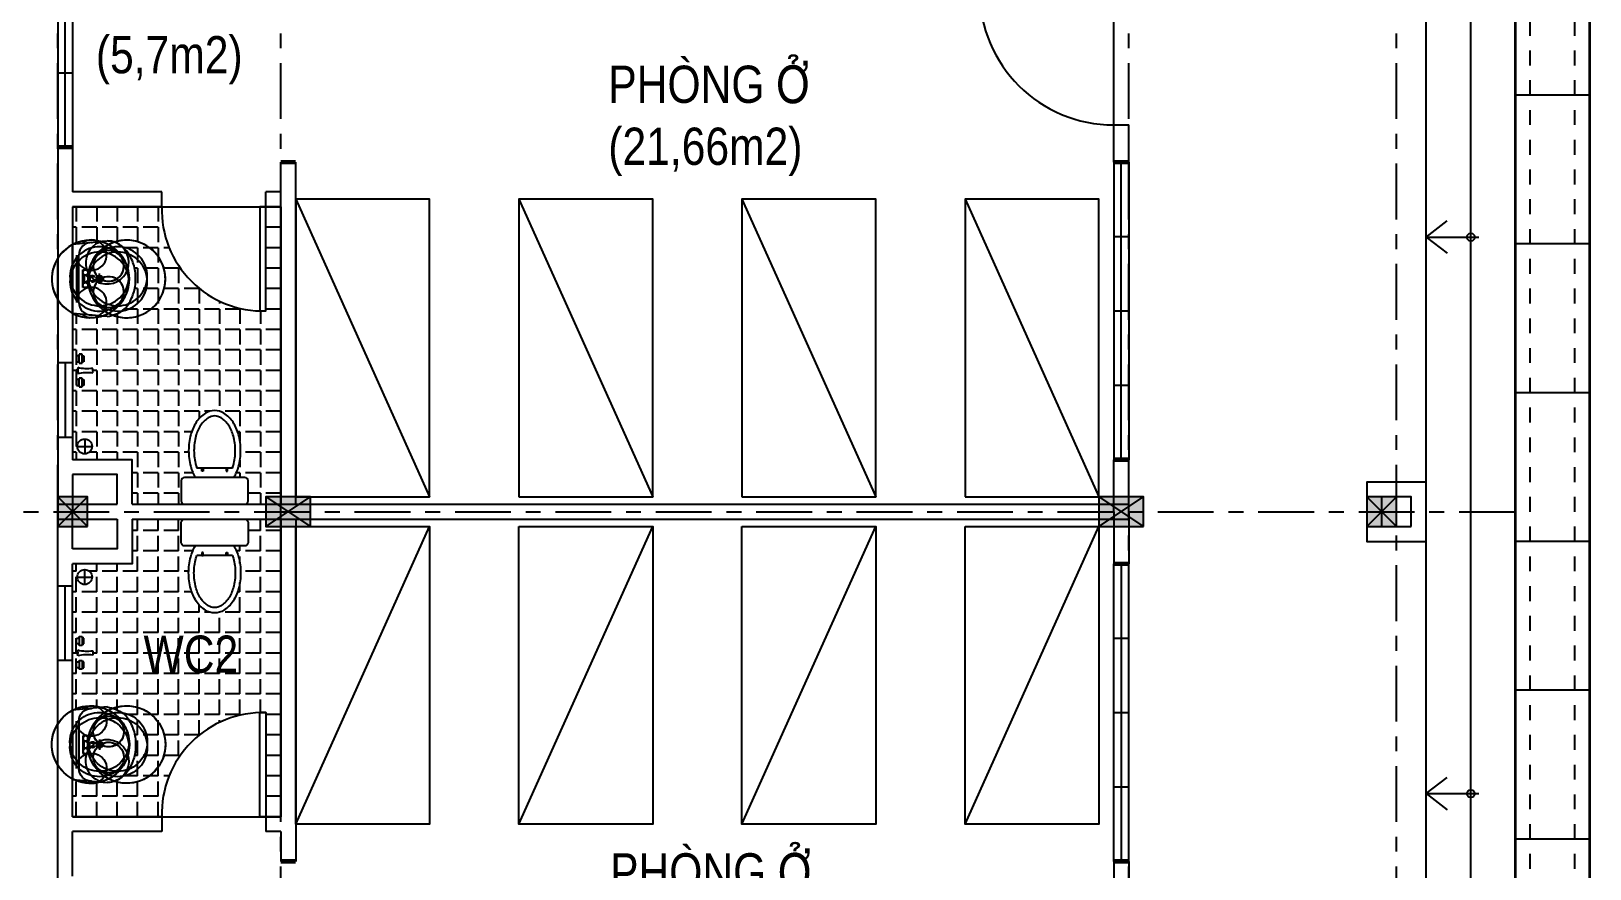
# Model space of a CAD drawing. Header units: millimetres. Extents: x -341 to 79, y 65 to 137.
# Drawn here: x -250.73 to -240.25, y 78.2 to 83.83 of the extents above; entities that cross this region are included whole.
import ezdxf

# ---------------------------------------------------------------- set-up
doc = ezdxf.new("R2010")
doc.units = ezdxf.units.MM
doc.header["$LTSCALE"] = 0.3
doc.header["$MEASUREMENT"] = 0
doc.linetypes.add('CENTER', pattern=[2, 1.25, -0.25, 0.25, -0.25])
doc.linetypes.add('DASHED2', pattern=[0.375, 0.25, -0.125])
doc.layers.get('0').update_dxf_attribs({"linetype": 'CONTINUOUS', "lineweight": 13})
for name, color, linetype in [('CHUSO', 141, 'CONTINUOUS'), ('HACTH', 8, 'CONTINUOUS'), ('HATCH', 8, 'CONTINUOUS'), ('KT', 8, 'CONTINUOUS'), ('LAYER 1', 1, 'CONTINUOUS'), ('LAYER1', 1, 'CONTINUOUS'), ('LAYER3', 34, 'CONTINUOUS'), ('LAYER5', 5, 'CONTINUOUS'), ('LAYER8', 8, 'CONTINUOUS'), ('THIETBI', 25, 'CONTINUOUS'), ('TUONG', 7, 'CONTINUOUS')]:
    doc.layers.add(name, color=color, linetype=linetype)
doc.layers.add('THOATNUOC', color=4, linetype='CONTINUOUS', lineweight=35)
doc.styles.add('ATTR', font='romans.shx', dxfattribs={"width": 0.8, "height": 0.7})
doc.styles.add('HELVE-KT', font='VHELVCN.TTF')

# ---------------------------------------------------------------- blocks, each defined once
blk = doc.blocks.new('TOILET')
at = {"layer": 'THIETBI', "linetype": 'Continuous'}
for p, q in [((2.25, 0), (-2.25, 0)), ((-2.5, -0.25), (-2.5, -1.75)), ((2.5, -1.75), (2.5, -0.25)), ((-2.25, -2), (2.25, -2)), ((-1.328885587445484, -2.699999999999932), (1.328885587445484, -2.699999999999989)), ((-0.9619002962733703, -2.476023252835319), (-0.9619002962733703, -2.701023903222449)), ((-0.8643275165757132, -2.476023252835319), (-0.9619002962733703, -2.476023252835319)), ((-0.9619002962733703, -2.701023903222449), (-0.8643275165757132, -2.701023903222449)), ((-0.8643275165757132, -2.701023903222449), (-0.8643275165757132, -2.476023252835319)), ((0.8619205168486133, -2.701023903222449), (0.8619205168486133, -2.476023252835319)), ((0.8619205168486133, -2.476023252835319), (0.959493296546043, -2.476023252835319)), ((0.959493296546043, -2.701023903222449), (0.8619205168486133, -2.701023903222449)), ((0.959493296546043, -2.476023252835319), (0.959493296546043, -2.701023903222449))]:
    blk.add_line(p, q, dxfattribs=at)
for centre, radius, start, end in [((-2.25, -0.25), 0.25, 90, 180), ((2.25, -0.25), 0.25, 0, 90), ((-2.25, -1.75), 0.25, 180, 270), ((1.337938406279363, -3.661379033137678), 3.234819193328465, 149.0965747149677, 164.9268623414033), ((-1.337938406280728, -3.661379033138246), 3.234819193329836, 15.07313765860166, 30.90342528502951), ((2.25, -1.75), 0.25, 270, 0), ((2.637457049974273, -4.011362538314529), 4.580641306093185, 164.9268623414104, 180.0000000000054), ((2.637457049974046, -4.011362538315211), 4.180641306093212, 164.9268623413889, 179.9999999999965), ((1.337938406279363, -3.661379033137166), 2.834819193328285, 160.1759760614096, 164.9268623413951), ((-1.337938406280728, -3.661379033138019), 2.834819193329868, 15.07313765856473, 19.82402393859776), ((-2.637457049976319, -4.011362538315325), 4.180641306095254, 5.063761851311246e-12, 15.07313765857124), ((-2.637457049976319, -4.0113625383147), 4.580641306095231, 359.9999999999972, 15.07313765858606), ((2.637457049976774, -4.011362538314927), 4.580641306095572, 180, 195.0731376585856), ((2.637457049976547, -4.011362538314529), 4.180641306095595, 180.0000000000051, 195.0731376585643), ((-2.6374570499745, -4.011362538314586), 4.180641306093665, 344.9268623413959, 359.9999999999953), ((-2.637457049974728, -4.011362538315325), 4.580641306093639, 344.9268623414112, 5.332585182154509e-12), ((1.337938406280728, -4.361346043491835), 3.234819193329827, 195.0731376585933, 213.0315475788831), ((1.337938406280728, -4.361346043491494), 2.834819193329956, 195.0731376585625, 213.0315475788917), ((-1.337938406279591, -4.36134604349229), 2.834819193328596, 326.9684524211129, 344.9268623413986), ((-1.337938406279591, -4.361346043492233), 3.234819193328677, 326.9684524211115, 344.9268623414048), ((0.5168646681929658, -4.8952005445542), 2.255450666327983, 213.0315475788855, 237.5002250693039), ((0.5168646681931932, -4.895200544554314), 1.85545066632798, 213.0315475788863, 237.5002250693021), ((0, -5.706522592530348), 1.293477407469652, 237.5002250693031, 270), ((0, -5.706522592530462), 0.8934774074695488, 237.5002250693035, 270), ((0, -5.706522592530519), 0.8934774074695326, 270, 302.4997749306894), ((0, -5.706522592530519), 1.293477407469453, 270, 302.4997749307029), ((-0.5168646681929658, -4.89520054455437), 1.855450666327776, 302.4997749306895, 326.968452421117), ((-0.5168646681929658, -4.8952005445542), 2.255450666327892, 302.4997749306941, 326.9684524211124)]:
    blk.add_arc(centre, radius, start, end, dxfattribs=at)
blk = doc.blocks.new('la')
at = {"layer": 'THIETBI', "linetype": 'Continuous'}
for p, q in [((-5933.44379870165, 607096.9278938042), (-5954.657236116378, 607330.2757053494)), ((-5445.534738199225, 607330.2757053494), (-5466.748175613953, 607096.9278938042)), ((-5944.168579871206, 607224.2085182804), (-5944.168579871206, 607229.5737794738)), ((-5700.095987156405, 607278.0555106837), (-5734.787105645424, 607278.0555106837)), ((-5710.190800530276, 607249.5658061604), (-5715.470036458595, 607195.7922466656)), ((-5700.095987156405, 607309.1017654629), (-5700.095987156405, 607252.294578268)), ((-5665.404868668316, 607278.0555106837), (-5700.095987156405, 607278.0555106837)), ((-5684.721937854214, 607195.7922466656), (-5690.001173785327, 607249.5658061604)), ((-5456.023394444397, 607229.5737794738), (-5456.023394444397, 607224.2085182804)), ((-5700.095987156405, 607139.3547686327), (-5859.314830218813, 607139.3547686327)), ((-5859.31483021858, 607122.3840186977), (-5540.877144096539, 607122.3840186978)), ((-5759.493611915408, 607200.4494683815), (-5715.012812269291, 607200.4494683815)), ((-5759.493611915408, 607183.478718451), (-5759.493611915408, 607200.4494683815)), ((-5759.493611915408, 607166.5079685205), (-5759.493611915408, 607183.478718451)), ((-5700.095987156405, 607166.5079685205), (-5759.493611915408, 607166.5079685205)), ((-5719.692424225992, 607191.9640934139), (-5727.825761422886, 607191.9640934139)), ((-5727.825761422886, 607174.9933434834), (-5672.366212892717, 607174.9933434834)), ((-5725.552112052588, 607183.478718451), (-5716.678920921309, 607183.478718451)), ((-5640.698362400195, 607166.5079685205), (-5700.095987156405, 607166.5079685205)), ((-5540.87714409679, 607139.3547686327), (-5700.095987156405, 607139.3547686327)), ((-5685.179162046312, 607200.4494683815), (-5640.698362400195, 607200.4494683815)), ((-5674.639862261152, 607183.478718451), (-5683.513053392431, 607183.478718451)), ((-5672.366212892717, 607191.9640934139), (-5680.499550089611, 607191.9640934139)), ((-5640.698362400195, 607200.4494683815), (-5640.698362400195, 607183.478718451)), ((-5640.698362400195, 607183.478718451), (-5640.698362400195, 607166.5079685205)), ((-5466.748175613953, 607096.9278938042), (-5933.44379870165, 607096.9278938042))]:
    blk.add_line(p, q, dxfattribs=at)
for centre, radius in [((-5700.095987156172, 607278.0555106841), 21.21343741315687), ((-5700.095987156172, 607278.0555106841), 16.9707499305255), ((-5742.522861982834, 607183.4787184515), 16.9707499305255), ((-5657.669112330441, 607183.4787184515), 16.9707499305255)]:
    blk.add_circle(centre, radius, dxfattribs=at)
for centre, radius, start, end in [((-5744.464750194129, 607315.4400154066), 151.686082919052, 126.1394149328383, 150.4377224630194), ((-5716.921617746491, 607277.7234812875), 198.3889853030901, 106.8298526196501, 126.1394149328383), ((-5698.920439606671, 607218.2127808502), 260.5626604476124, 90, 106.8298526196501), ((-5698.920439606671, 607218.2127808502), 260.5626604477563, 73.17014738034992, 90), ((-5680.919261464987, 607277.7234812875), 198.3889853030873, 53.86058506716174, 73.17014738034992), ((-5653.376129020144, 607315.4400154066), 151.686082919055, 29.56227753698059, 53.86058506716174), ((-5809.756896741826, 607330.2757053499), 144.9003393737205, 180, 190.3888578116886), ((-5786.622446788613, 607339.3522209723), 103.2189295367069, 150.4377224630194, 180), ((-5786.622446788613, 607339.3522209723), 103.2189295367414, 180, 209.5622775369806), ((-5611.218432424728, 607339.3522209723), 103.2189295367252, 0, 29.56227753698059), ((-5611.218432424728, 607339.3522209723), 103.2189295367332, 330.4377224630194, 0), ((-5859.31483021858, 607224.2085182809), 84.85374965263226, 180, 270), ((-5744.464750194129, 607363.2644265287), 151.6860829190531, 209.5622775369806, 233.8605850671617), ((-5716.921617746491, 607400.9809606525), 198.3889853029024, 233.8605850671617, 253.1701473803499), ((-5700.095987156172, 607232.2578273343), 20.03675093646151, 59.74728664221707, 120.2527133577829), ((-5680.919261464987, 607400.9809606525), 198.3889853030186, 286.8298526196501, 306.1394149328383), ((-5653.376129020144, 607363.2644265287), 151.686082919052, 306.1394149328383, 330.4377224630194), ((-5540.877144096557, 607224.2085182809), 84.85374965263226, 270, 0), ((-5859.31483021858, 607224.2085182809), 101.8244995831652, 218.2452544057623, 270), ((-5698.920439606671, 607460.4916610897), 260.5626604475996, 253.1701473803499, 266.458658478582), ((-5719.692424225759, 607196.2067809005), 4.242687482640058, 270, 354.3929373133142), ((-5698.920439606671, 607460.4916610897), 260.5626604477354, 273.0264019199498, 286.8298526196501), ((-5680.499550089378, 607196.2067809005), 4.242687482625124, 185.6070626866857, 270), ((-5540.877144096557, 607224.2085182809), 101.8244995831627, 270, 321.7547455942377)]:
    blk.add_arc(centre, radius, start, end, dxfattribs=at)
blk.add_spline([(-5445.534738204817, 607330.275705352), (-5488.399266112272, 607435.7992354915), (-5558.166908814947, 607489.0372223724), (-5649.338553096775, 607517.3672669327), (-5750.853421221862, 607517.367266933), (-5842.025065503458, 607489.0372223728), (-5911.792708206598, 607435.7992354913), (-5950.069890455718, 607366.4471325721), (-5954.657236119176, 607330.275705352)], degree=3, dxfattribs=at)
blk = doc.blocks.new('WALFCT1T')
for p, q in [((-5.5, -1), (-5, -1)), ((-5.5, -2), (-5.5, -1)), ((-2.5, -2), (-5.5, -2)), ((-5, -2), (-5, -2.5)), ((-5, -2.5), (-3, -2.5)), ((-3, -1), (-2.5, -1)), ((-3, -2.5), (-3, -2)), ((-2.5, -1), (-2.5, -2)), ((-1, -0.5), (1, -0.5)), ((2.5, -1), (3, -1)), ((2.5, -2), (2.5, -1)), ((5.5, -2), (2.5, -2)), ((3, -2), (3, -2.5)), ((3, -2.5), (5, -2.5)), ((5, -1), (5.5, -1)), ((5, -2.5), (5, -2)), ((5.5, -1), (5.5, -2)), ((0.75, -5.5), (-0.75, -5.5))]:
    blk.add_line(p, q)
for points in [[(-3, 0), (-3, -1), (-5, -1), (-5, 0)], [(-0.25, -0.5), (-0.25, 0), (0.25, 0), (0.25, -0.5)], [(5, 0), (5, -1), (3, -1), (3, 0)]]:
    blk.add_lwpolyline(points, close=True)
for centre, radius, start, end in [((-13.26580000000001, -3.619500000000016), 12.65625, 351.4554000000001, 14.26943), ((13.26579999999998, -3.619500000000016), 12.65624, 165.7306, 188.5446)]:
    blk.add_arc(centre, radius, start, end)
at = {"style": 'ATTR', "width": 0.8, "flags": 9}
blk.add_attdef('ESTCODE', (0, 0), '', height=0.7, dxfattribs=at)

msp = doc.modelspace()

# ---------------------------------------------------------------- hatches: boundary and pattern name
at = {"layer": 'LAYER8', "lineweight": -2, "ltscale": 0.08}
h = msp.add_hatch(color=256, dxfattribs=at)
h.paths.add_polyline_path([(-250.4484424192858, 80.59586209095252), (-250.5484424192625, 80.69586209087103), (-250.5484424193207, 80.4958620909176)])
h.paths.add_polyline_path([(-250.448442419344, 80.59586209095252), (-250.5484424192625, 80.4958620909758), (-250.3484424191927, 80.4958620909758)])
h.paths.add_polyline_path([(-250.3484424193091, 80.69586209087103), (-250.4484424192858, 80.59586209095252), (-250.3484424193091, 80.4958620909758)])
h.paths.add_polyline_path([(-250.3484424193091, 80.69586209092924), (-250.5484424192625, 80.69586209092924), (-250.4484424192858, 80.59586209095252)])
h = msp.add_hatch(color=256, dxfattribs=at)
h.paths.add_polyline_path([(-249.1484424192975, 80.69586209092924), (-249.1484424194139, 80.4958620909176), (-248.9984424193906, 80.59586209095252)])
h.paths.add_polyline_path([(-248.9984424193906, 80.59586209095252), (-248.8484424193673, 80.69586209092924), (-249.1484424192975, 80.69586209092924)])
h.paths.add_polyline_path([(-249.1484424193557, 80.4958620909758), (-248.8484424193091, 80.4958620909758), (-248.9984424193906, 80.59586209095252)])
h.paths.add_polyline_path([(-248.9984424193324, 80.59586209095252), (-248.8484424193091, 80.4958620909176), (-248.8484424193091, 80.69586209092924)])
h = msp.add_hatch(color=256, dxfattribs=at)
h.paths.add_polyline_path([(-243.5484424192625, 80.69586209092924), (-243.5484424193789, 80.49586209085939), (-243.3984424193557, 80.59586209095252)])
h.paths.add_polyline_path([(-243.3984424193557, 80.59586209089431), (-243.2484424193324, 80.69586209092924), (-243.5484424192625, 80.69586209092924)])
h.paths.add_polyline_path([(-243.5484424193207, 80.4958620909176), (-243.2484424192742, 80.4958620909176), (-243.3984424193557, 80.59586209095252)])
h.paths.add_polyline_path([(-243.3984424192975, 80.59586209095252), (-243.2484424192742, 80.49586209085939), (-243.2484424192742, 80.69586209092924)])
h = msp.add_hatch(color=256, dxfattribs=at)
h.paths.add_polyline_path([(-241.6484424193557, 80.59586209089431), (-241.7484424193324, 80.69586209098745), (-241.7484424193324, 80.49586209085939)])
h.paths.add_polyline_path([(-241.6484424193557, 80.59586209089431), (-241.7484424192742, 80.4958620909176), (-241.5484424192625, 80.4958620909758)])
h.paths.add_polyline_path([(-241.5484424193207, 80.69586209092924), (-241.6484424192975, 80.59586209089431), (-241.5484424193207, 80.49586209085939)])
h.paths.add_polyline_path([(-241.5484424192625, 80.69586209092924), (-241.7484424192742, 80.69586209092924), (-241.6484424193557, 80.59586209095252)])
h = msp.add_hatch(color=256, dxfattribs=at)
h.paths.add_polyline_path([(-241.6484424193557, 80.59586209089431), (-241.7484424193324, 80.69586209098745), (-241.7484424193324, 80.49586209085939)])
h.paths.add_polyline_path([(-241.6484424193557, 80.59586209089431), (-241.7484424192742, 80.4958620909176), (-241.5484424192625, 80.4958620909758)])
h.paths.add_polyline_path([(-241.5484424193207, 80.69586209092924), (-241.6484424192975, 80.59586209089431), (-241.5484424193207, 80.49586209085939)])
h.paths.add_polyline_path([(-241.5484424192625, 80.69586209092924), (-241.7484424192742, 80.69586209092924), (-241.6484424193557, 80.59586209095252)])
at = {"layer": 'THIETBI', "ltscale": 5}
h = msp.add_hatch(dxfattribs=at)
h.set_pattern_fill('ANGLE', color=256, scale=0.5, angle=90, style=0)
h.set_pattern_definition([(270, (-249.0484424193207, 82.64586209099909), (-0.1375, 8.419446744138055e-18), [0.1, -0.0375]), (180, (-249.0484424193207, 82.64586209099909), (0, 0.1375), [0.1, -0.0375])])
edge = h.paths.add_edge_path()
edge.add_line((-250.0484424193789, 80.64586209099909), (-250.0484424193789, 80.94586209104565))
edge.add_line((-250.0484424193789, 80.94586209098745), (-250.448442419344, 80.94586209098745))
edge.add_line((-250.448442419344, 80.94586209098745), (-250.4484424192858, 81.92838322605641))
edge.add_line((-250.4484424192858, 81.92838322605641), (-250.2151299615441, 81.9071730013977))
edge.add_spline(control_points=[(-250.2151299615441, 81.9071730013977), (-250.1770494829332, 81.91713613261638), (-250.1096272896909, 81.93477604120673), (-250.0505515840421, 82.0206972903263), (-250.0229562338725, 82.11210145081097), (-250.0230338050103, 82.21113363003062), (-250.0503405404677, 82.30380825827999), (-250.1034091167901, 82.3752182226319), (-250.164256706769, 82.41243354302534), (-250.20293762086, 82.41536993441807), (-250.2151299615441, 82.41629549385218)], knot_values=[0, 0, 0, 0, 113.8972482804107, 201.6571891156827, 297.1289658135357, 398.6438339386224, 494.115610636184, 581.8755514722499, 661.0895455658089, 697.5507014357958, 697.5507014357958, 697.5507014357958, 697.5507014357958], degree=3, periodic=0)
edge.add_line((-250.2151299615441, 82.41629549385218), (-250.4484424194022, 82.39508526913525))
edge.add_line((-250.4484424194022, 82.39508526913525), (-250.4484424194022, 82.64586209099909))
edge.add_line((-250.4484424194022, 82.64586209099909), (-249.8484424193673, 82.64586209099909))
edge.add_arc((-249.1684424193161, 82.62586209103867), 0.6802940541319764, 538.3153156843376, 631.6846843193015)
edge.add_line((-249.1484424192975, 81.94586209092924), (-249.1484424193557, 82.64586209094088))
edge.add_line((-249.1484424193557, 82.64586209099909), (-249.0484424193207, 82.64586209099909))
edge.add_line((-249.0484424193207, 82.64586209099909), (-249.0484424193207, 80.69586209098745))
edge.add_line((-249.0484424193207, 80.69586209098745), (-249.1484424193557, 80.69586209098745))
edge.add_line((-249.1484424193557, 80.69586209092924), (-249.1484424193557, 80.64586209094088))
edge.add_line((-249.1484424193557, 80.64586209094088), (-249.2887697318736, 80.64586209094088))
edge.add_ellipse((-249.290738855191, 80.66836209102004), major_axis=(-0.0159099025959166, -0.0159099025959166), ratio=0.9999999987998788, start_angle=45.00000003438093, end_angle=134.9999999656191)
edge.add_line((-249.2682388551118, 80.66836209131108), (-249.2682388552864, 80.8033620913204))
edge.add_ellipse((-249.290738855191, 80.80336209102936), major_axis=(-0.01590990257682279, -0.01590990257682278), ratio=0.9999999986131138, start_angle=134.9999999602686, end_angle=225.0000000397314)
edge.add_line((-249.290738855482, 80.82586209105031), (-249.3638506156792, 80.82586209105031))
edge.add_ellipse((-249.6136533118486, 80.97538620409725), major_axis=(-0.2058626336902675, -0.2058626336902675), ratio=0.9999999968645723, start_angle=104.0965746727707, end_angle=119.9268622637728)
edge.add_ellipse((-249.7306099898349, 81.00688471955183), major_axis=(-0.2915102284462119, -0.2915102284462117), ratio=0.999999998837754, start_angle=119.9268623122063, end_angle=134.9999999667041)
edge.add_ellipse((-249.7306099898349, 81.00688471955183), major_axis=(-0.2915102284462128, 0.2915102284462128), ratio=0.9999999988377523, start_angle=225.0000000332959, end_angle=240.0731376877937)
edge.add_ellipse((-249.6136533118486, 81.03838323500642), major_axis=(-0.2058626328327546, -0.2058626328327545), ratio=0.9999999969642844, start_angle=150.0731375861138, end_angle=168.0315475479937)
edge.add_ellipse((-249.5397566754189, 81.08643014014635), major_axis=(-0.1435360015145571, -0.1435360015145571), ratio=0.9999999990923838, start_angle=168.0315475713212, end_angle=192.5002250834314)
edge.add_ellipse((-249.4932388552631, 81.1594491244916), major_axis=(-0.08231639814443893, -0.08231639814443893), ratio=0.9999999992607727, start_angle=192.5002250840912, end_angle=225.0000000211773)
edge.add_ellipse((-249.4932388552631, 81.1594491244916), major_axis=(-0.08231639814443893, 0.08231639814443893), ratio=0.9999999992607727, start_angle=314.9999999788227, end_angle=347.4997749159088)
edge.add_ellipse((-249.4467210351074, 81.08643014014635), major_axis=(-0.1435360015145571, 0.1435360015145571), ratio=0.9999999990923826, start_angle=347.4997749165686, end_angle=371.9684524286787)
edge.add_ellipse((-249.3728243986777, 81.03838323500642), major_axis=(-0.2058626328327546, 0.2058626328327547), ratio=0.9999999969642842, start_angle=11.96845245200624, end_angle=29.92686241388616)
edge.add_ellipse((-249.2558677206914, 81.00688471955183), major_axis=(-0.2915102284462119, -0.2915102284462117), ratio=0.999999998837754, start_angle=-60.07313768779372, end_angle=-45.0000000332959)
edge.add_ellipse((-249.2558677206914, 81.00688471955183), major_axis=(-0.2915102284462128, 0.2915102284462128), ratio=0.9999999988377523, start_angle=45.00000003329593, end_angle=60.07313768779376)
edge.add_ellipse((-249.3728243986777, 80.97538620409725), major_axis=(-0.2058626336902668, 0.2058626336902669), ratio=0.9999999968645755, start_angle=60.07313773622711, end_angle=75.90342532722924)
edge.add_line((-249.6226270948471, 80.82586209105031), (-249.6957388554517, 80.82586209105031))
edge.add_ellipse((-249.6957388553353, 80.80336209102936), major_axis=(-0.0159099025959166, -0.0159099025959166), ratio=0.9999999987998788, start_angle=225.0000000343809, end_angle=314.9999999656191)
edge.add_line((-249.7182388553563, 80.80336209009803), (-249.7182388553563, 80.66836209206778))
edge.add_ellipse((-249.6957388553353, 80.66836209102004), major_axis=(-0.0159099025959166, 0.0159099025959166), ratio=0.9999999987998787, start_angle=45.00000003438094, end_angle=134.9999999656191)
edge.add_line((-249.6977079788273, 80.64586209099909), (-250.0484424193789, 80.64586209099909))
edge = h.paths.add_edge_path(flags=16)
edge.add_ellipse((-250.3506679750215, 81.8099494304781), major_axis=(-0.1789864041828411, 0.178986404182841), ratio=0.999999999898956, start_angle=120.73057000353941, end_angle=143.5446000034201, ccw=False)
edge.add_line((-250.413057975057, 81.56463381608884), (-250.4130579749988, 81.54963343021629))
edge.add_line((-250.4130579749988, 81.54963343021629), (-250.4230579750663, 81.54963343021629))
edge.add_line((-250.4230579750663, 81.54963343021629), (-250.4230579750663, 81.53963343020698))
edge.add_line((-250.4230579750663, 81.53963343020698), (-250.4130579751152, 81.53963343020698))
edge.add_line((-250.4130579751152, 81.53963343020698), (-250.413057975057, 81.52463283932704))
edge.add_ellipse((-250.3506679750215, 81.27931742994517), major_axis=(-0.1789862627049081, -0.1789862627049081), ratio=0.999999999893888, start_angle=216.4554000032152, end_angle=239.2693999915702, ccw=False)
edge.add_line((-250.3130579749638, 81.52963254322933), (-250.3130560500947, 81.55963438931323))
h.paths.add_polyline_path([(-250.3730579750779, 81.64463343030476), (-250.3830579750872, 81.64463343030476), (-250.3830579750872, 81.65463343031408), (-250.4030579750477, 81.65463343031408), (-250.4030579750477, 81.64463343030476), (-250.4230579750663, 81.64463343030476), (-250.4230579750663, 81.60463343026751), (-250.4030579750477, 81.60463343026751), (-250.4030579750477, 81.5946334302582), (-250.3830579750872, 81.5946334302582), (-250.3830579750872, 81.60463343026751), (-250.3730579750197, 81.60463343026751)], flags=16)
h.paths.add_polyline_path([(-250.3730579750779, 81.48463343015575), (-250.3830579750872, 81.48463343015575), (-250.3830579750872, 81.49463343016507), (-250.4030579750477, 81.49463343016507), (-250.4030579750477, 81.48463343015575), (-250.4230579750663, 81.48463343015575), (-250.4230579750663, 81.4446334301185), (-250.4030579750477, 81.4446334301185), (-250.4030579750477, 81.43463343010919), (-250.3830579750872, 81.43463343010919), (-250.383057975029, 81.4446334301185), (-250.3730579749615, 81.4446334301185)], flags=16)
h.paths.add_polyline_path([(-250.3667710481611, 81.08473687766056, 1), (-250.3667710481611, 80.98473687762564, 1)], flags=16)
h = msp.add_hatch(dxfattribs=at)
h.set_pattern_fill('ANGLE', color=256, scale=0.5, angle=90, style=0)
h.set_pattern_definition([(90, (-249.0484424193207, 78.54586209090596), (-0.1375, 8.419446744138055e-18), [0.1, -0.0375]), (180, (-249.0484424193207, 78.54586209090596), (-1.683889348827611e-17, -0.1375), [0.1, -0.0375])])
edge = h.paths.add_edge_path()
edge.add_line((-250.0484424193789, 80.54586209090596), (-250.0484424193789, 80.24586209085939))
edge.add_line((-250.0484424193789, 80.2458620909176), (-250.448442419344, 80.2458620909176))
edge.add_line((-250.448442419344, 80.2458620909176), (-250.4484424192858, 79.26334095584863))
edge.add_line((-250.4484424192858, 79.26334095584863), (-250.2151299615441, 79.28455118050735))
edge.add_spline(control_points=[(-250.2151299615441, 79.28455118050735), (-250.1770494829332, 79.27458804928867), (-250.1096272896909, 79.25694814069831), (-250.0505515840421, 79.17102689157875), (-250.0229562338725, 79.07962273109408), (-250.0230338050103, 78.98059055187443), (-250.0503405404677, 78.88791592362506), (-250.1034091167901, 78.81650595927314), (-250.164256706769, 78.7792906388797), (-250.20293762086, 78.77635424748698), (-250.2151299615441, 78.77542868805287)], knot_values=[0, 0, 0, 0, 113.8972482804107, 201.6571891156827, 297.1289658135357, 398.6438339386224, 494.115610636184, 581.8755514722499, 661.0895455658089, 697.5507014357958, 697.5507014357958, 697.5507014357958, 697.5507014357958], degree=3, periodic=0)
edge.add_line((-250.2151299615441, 78.77542868805287), (-250.4484424194022, 78.7966389127698))
edge.add_line((-250.4484424194022, 78.7966389127698), (-250.4484424194022, 78.54586209090596))
edge.add_line((-250.4484424194022, 78.54586209090596), (-249.8484424193673, 78.54586209090596))
edge.add_arc((-249.1684424193161, 78.56586209086637), 0.6802940541319764, 88.31531568069852, 181.6846843156624, ccw=False)
edge.add_line((-249.1484424192975, 79.2458620909758), (-249.1484424193557, 78.54586209096416))
edge.add_line((-249.1484424193557, 78.54586209090596), (-249.0484424193207, 78.54586209090596))
edge.add_line((-249.0484424193207, 78.54586209090596), (-249.0484424193207, 80.4958620909176))
edge.add_line((-249.0484424193207, 80.4958620909176), (-249.1484424193557, 80.4958620909176))
edge.add_line((-249.1484424193557, 80.4958620909758), (-249.1484424193557, 80.54586209096416))
edge.add_line((-249.1484424193557, 80.54586209096416), (-249.2887697318736, 80.54586209096416))
edge.add_ellipse((-249.290738855191, 80.523362090885), major_axis=(-0.0159099025959166, 0.0159099025959166), ratio=0.9999999987998788, start_angle=225.0000000343809, end_angle=314.99999996561905, ccw=False)
edge.add_line((-249.2682388551118, 80.52336209059396), (-249.2682388552864, 80.38836209058465))
edge.add_ellipse((-249.290738855191, 80.38836209087569), major_axis=(-0.01590990257682279, 0.01590990257682278), ratio=0.9999999986131138, start_angle=134.9999999602686, end_angle=225.0000000397314, ccw=False)
edge.add_line((-249.290738855482, 80.36586209085473), (-249.3638506156792, 80.36586209091294))
edge.add_ellipse((-249.6136533118486, 80.2163379778078), major_axis=(-0.2058626336902675, 0.2058626336902675), ratio=0.9999999968645723, start_angle=240.07313773622718, end_angle=255.9034253272293, ccw=False)
edge.add_ellipse((-249.7306099898349, 80.18483946235321), major_axis=(-0.2915102284462119, 0.2915102284462117), ratio=0.999999998837754, start_angle=225.0000000332959, end_angle=240.0731376877937, ccw=False)
edge.add_ellipse((-249.7306099898349, 80.18483946235321), major_axis=(-0.2915102284462128, -0.2915102284462128), ratio=0.9999999988377523, start_angle=119.92686231220631, end_angle=134.9999999667041, ccw=False)
edge.add_ellipse((-249.6136533118486, 80.15334094689862), major_axis=(-0.2058626328327546, 0.2058626328327545), ratio=0.9999999969642844, start_angle=191.9684524520063, end_angle=209.9268624138862, ccw=False)
edge.add_ellipse((-249.5397566754189, 80.1052940417587), major_axis=(-0.1435360015145571, 0.1435360015145571), ratio=0.9999999990923838, start_angle=167.4997749165686, end_angle=191.9684524286788, ccw=False)
edge.add_ellipse((-249.4932388552631, 80.03227505741344), major_axis=(-0.08231639814443893, 0.08231639814443893), ratio=0.9999999992607727, start_angle=134.9999999788227, end_angle=167.4997749159088, ccw=False)
edge.add_ellipse((-249.4932388552631, 80.03227505741344), major_axis=(-0.08231639814443893, -0.08231639814443893), ratio=0.9999999992607727, start_angle=12.500225084091198, end_angle=45.0000000211773, ccw=False)
edge.add_ellipse((-249.4467210351074, 80.1052940417587), major_axis=(-0.1435360015145571, -0.1435360015145571), ratio=0.9999999990923826, start_angle=-11.968452428678688, end_angle=12.500225083431417, ccw=False)
edge.add_ellipse((-249.3728243986777, 80.15334094689862), major_axis=(-0.2058626328327546, -0.2058626328327547), ratio=0.9999999969642842, start_angle=330.07313758611383, end_angle=348.03154754799374, ccw=False)
edge.add_ellipse((-249.2558677206914, 80.18483946235321), major_axis=(-0.2915102284462119, 0.2915102284462117), ratio=0.999999998837754, start_angle=405.0000000332959, end_angle=420.07313768779375, ccw=False)
edge.add_ellipse((-249.2558677206914, 80.18483946235321), major_axis=(-0.2915102284462128, -0.2915102284462128), ratio=0.9999999988377523, start_angle=299.92686231220625, end_angle=314.9999999667041, ccw=False)
edge.add_ellipse((-249.3728243986777, 80.2163379778078), major_axis=(-0.2058626336902668, -0.2058626336902669), ratio=0.9999999968645755, start_angle=284.09657467277077, end_angle=299.9268622637729, ccw=False)
edge.add_line((-249.6226270948471, 80.36586209085473), (-249.6957388554517, 80.36586209085473))
edge.add_ellipse((-249.6957388553353, 80.38836209087569), major_axis=(-0.0159099025959166, 0.0159099025959166), ratio=0.9999999987998788, start_angle=45.00000003438089, end_angle=134.9999999656191, ccw=False)
edge.add_line((-249.7182388553563, 80.38836209180701), (-249.7182388553563, 80.52336208983726))
edge.add_ellipse((-249.6957388553353, 80.523362090885), major_axis=(-0.0159099025959166, -0.0159099025959166), ratio=0.9999999987998787, start_angle=225.0000000343809, end_angle=314.99999996561905, ccw=False)
edge.add_line((-249.6977079788273, 80.54586209090596), (-250.0484424193789, 80.54586209090596))
edge = h.paths.add_edge_path(flags=16)
edge.add_ellipse((-250.3506679750215, 79.38177475142695), major_axis=(-0.1789864041828411, -0.178986404182841), ratio=0.999999999898956, start_angle=216.4553999965799, end_angle=239.2694299964606)
edge.add_line((-250.413057975057, 79.6270903658162), (-250.4130579749988, 79.64209075168876))
edge.add_line((-250.4130579749988, 79.64209075168876), (-250.4230579750663, 79.64209075168876))
edge.add_line((-250.4230579750663, 79.64209075168876), (-250.4230579750663, 79.65209075169807))
edge.add_line((-250.4230579750663, 79.65209075169807), (-250.4130579751152, 79.65209075169807))
edge.add_line((-250.4130579751152, 79.65209075169807), (-250.413057975057, 79.667091342578))
edge.add_ellipse((-250.3506679750215, 79.91240675195988), major_axis=(-0.1789862627049081, 0.1789862627049081), ratio=0.999999999893888, start_angle=120.7306000084298, end_angle=143.5445999967848)
edge.add_line((-250.3130579749638, 79.66209163867572), (-250.3130560500947, 79.63208979259181))
h.paths.add_polyline_path([(-250.3730579750779, 79.54709075160028), (-250.3830579750872, 79.54709075160028), (-250.3830579750872, 79.53709075159097), (-250.4030579750477, 79.53709075159097), (-250.4030579750477, 79.54709075160028), (-250.4230579750663, 79.54709075160028), (-250.4230579750663, 79.58709075163753), (-250.4030579750477, 79.58709075163753), (-250.4030579750477, 79.59709075164685), (-250.3830579750872, 79.59709075164685), (-250.3830579750872, 79.58709075163753), (-250.3730579750197, 79.58709075163753)], flags=16)
h.paths.add_polyline_path([(-250.3730579750779, 79.70709075174929), (-250.3830579750872, 79.70709075174929), (-250.3830579750872, 79.69709075173998), (-250.4030579750477, 79.69709075173998), (-250.4030579750477, 79.70709075174929), (-250.4230579750663, 79.70709075174929), (-250.4230579750663, 79.74709075178654), (-250.4030579750477, 79.74709075178654), (-250.4030579750477, 79.75709075179586), (-250.3830579750872, 79.75709075179586), (-250.383057975029, 79.74709075178654), (-250.3730579749615, 79.74709075178654)], flags=16)
h.paths.add_polyline_path([(-250.3667710481611, 80.10698730424448, -1), (-250.3667710481611, 80.20698730427941, -1)], flags=16)

# ---------------------------------------------------------------- linework, layer by layer
at = {"layer": 'HACTH', "linetype": 'DASHED2'}
for points in [[(-240.6484424193266, 69.39586209099909), (-240.6484424193266, 91.39586209099909)], [(-240.3484424193382, 69.39586209099909), (-240.3484424193382, 91.39586209099909)]]:
    msp.add_lwpolyline(points, dxfattribs=at)
at = {"layer": 'HATCH', "linetype": 'CENTER'}
for points in [[(-250.5484424193207, 67.711255468502), (-250.5484424193207, 92.58430438845355)], [(-249.0484424193207, 67.711255468502), (-249.0484424193207, 92.58430438845355)], [(-243.3484424193091, 67.711255468502), (-243.3484424193091, 92.58430438845355)], [(-241.5484424193207, 67.711255468502), (-241.5484424193207, 92.58430438845355)], [(-253.2773880989196, 80.59586209089431), (-240.6696929941616, 80.59586209089431)]]:
    msp.add_lwpolyline(points, dxfattribs=at)
at = {"layer": 'LAYER 1', "ltscale": 5}
for p, q in [((-250.4167710481495, 81.034736877614), (-250.3167710481728, 81.034736877614)), ((-250.3667710481611, 81.08473687760235), (-250.3667710481611, 80.98473687762564)), ((-250.3667710481611, 80.10698730424448), (-250.3667710481611, 80.20698730427941)), ((-250.4167710481495, 80.15698730423284), (-250.3167710481728, 80.15698730423284))]:
    msp.add_line(p, q, dxfattribs=at)
for points in [[(-240.2484424193324, 83.39586209099909), (-240.7484424193324, 83.39586209099909)], [(-241.3484424193091, 82.44161552413536), (-241.2082077439634, 82.55022316200595)], [(-241.3484424192945, 82.44161552413536), (-240.9946617445173, 82.44161552413536)], [(-241.3484424193091, 82.44161552413536), (-241.2082077439634, 82.33300788626477)], [(-240.2484424193324, 82.39586209099909), (-240.7484424193324, 82.39586209099909)], [(-240.2484424193324, 81.39586209099909), (-240.7484424193324, 81.39586209099909)], [(-240.2484424193324, 80.39586209099909), (-240.7484424193324, 80.39586209099909)], [(-240.2484424193324, 79.39586209099909), (-240.7484424193324, 79.39586209099909)], [(-241.3484424193091, 78.70104635304708), (-241.2082077439634, 78.80965399091767)], [(-241.3484424192945, 78.70104635304708), (-240.9946617445173, 78.70104635304708)], [(-241.3484424193091, 78.70104635304708), (-241.2082077439634, 78.59243871517648)], [(-240.2484424193324, 78.39586209099909), (-240.7484424193324, 78.39586209099909)]]:
    msp.add_lwpolyline(points, dxfattribs=at)
for centre, radius in [((-241.0484424193207, 82.44161552413536), 0.02634927333565429), ((-250.3667710481611, 81.034736877614), 0.05), ((-250.3667710481611, 80.15698730423284), 0.05), ((-241.0484424193207, 78.70104635304708), 0.02634927333565429)]:
    msp.add_circle(centre, radius, dxfattribs=at)
at = {"layer": 'LAYER5', "color": 163, "linetype": 'Continuous'}
for p, q in [((-250.5484424193207, 84.04586209096416), (-250.5484424193207, 83.04586209096416)), ((-250.4984424193324, 83.04586209096416), (-250.4984424193324, 84.04586209096416)), ((-250.448442419344, 84.04586209096416), (-250.448442419344, 83.04586209096416)), ((-243.4484424184709, 83.19586209087103), (-243.4484424184709, 84.09586209095252)), ((-250.5484424193207, 83.54586209096416), (-250.4484424194022, 83.54586209096416)), ((-243.4484424192858, 82.94586209092924), (-243.4484424192858, 80.94586209092924)), ((-243.3984424192975, 80.94586209092924), (-243.3984424192975, 82.94586209092924)), ((-243.3484424193091, 82.94586209092924), (-243.3484424193091, 80.94586209092924)), ((-249.8484424193673, 82.645862091814), (-249.1484424192975, 82.645862091814)), ((-243.4484424192858, 82.44586209092924), (-243.3484424193673, 82.44586209092924)), ((-243.4484424192858, 81.94586209092924), (-243.3484424193673, 81.94586209092924)), ((-243.4484424192858, 81.44586209092924), (-243.3484424193673, 81.44586209092924)), ((-243.4484424192858, 78.2458620909758), (-243.4484424192858, 80.2458620909758)), ((-243.3984424192975, 80.2458620909758), (-243.3984424192975, 78.2458620909758)), ((-243.3484424193091, 78.2458620909758), (-243.3484424193091, 80.2458620909758)), ((-243.4484424192858, 79.7458620909758), (-243.3484424193673, 79.7458620909758)), ((-243.4484424192858, 79.2458620909758), (-243.3484424193673, 79.2458620909758)), ((-243.4484424192858, 78.7458620909758), (-243.3484424193673, 78.7458620909758)), ((-249.8484424193673, 78.54586209003284), (-249.1484424192975, 78.54586209003284))]:
    msp.add_line(p, q, dxfattribs=at)
for points in [[(-249.1484424192975, 82.64586209094088), (-249.1884424193347, 82.64586209094088), (-249.1884424193347, 81.94586209092924), (-249.1484424192975, 81.94586209092924)], [(-249.1484424192975, 78.54586209090596), (-249.1884424193347, 78.54586209090596), (-249.1884424193347, 79.2458620909758), (-249.1484424192975, 79.2458620909758)]]:
    msp.add_lwpolyline(points, close=True, dxfattribs=at)
for centre, radius, start, end in [((-243.448442419344, 84.0998470439383), 0.9039176276421879, 180.2525912955704, 270.0000000566959), ((-249.1684424193161, 82.62586209098046), 0.6802940541195461, 178.3153156842852, 271.6846843224062), ((-249.1684424193161, 78.56586209092458), 0.6802940541195461, 88.31531567759384, 181.6846843157148)]:
    msp.add_arc(centre, radius, start, end, dxfattribs=at)
at = {"layer": 'LAYER8', "lineweight": -2, "ltscale": 0.08}
for p, q in [((-241.0484424193207, 69.59586209095252), (-241.0484424193207, 92.09586209095252)), ((-241.3484424193091, 69.9958620909176), (-241.3484424193091, 91.69586209098745)), ((-250.5484424193207, 80.4958620909758), (-250.3484424193091, 80.69586209092924)), ((-250.5484424193207, 80.69586209092924), (-250.3484424193091, 80.4958620909758)), ((-249.1484424193557, 80.4958620909758), (-248.8484424193673, 80.69586209092924)), ((-249.1484424193557, 80.69586209092924), (-248.8484424193673, 80.4958620909758)), ((-243.5484424193207, 80.4958620909176), (-243.2484424193324, 80.69586209092924)), ((-243.5484424193207, 80.69586209092924), (-243.2484424193324, 80.4958620909176)), ((-241.7484424193324, 80.4958620909176), (-241.5484424193207, 80.69586209092924)), ((-241.7484424193324, 80.69586209092924), (-241.5484424193207, 80.4958620909176)), ((-241.7484424193324, 80.4958620909176), (-241.5484424193207, 80.69586209092924)), ((-241.7484424193324, 80.69586209092924), (-241.5484424193207, 80.4958620909176))]:
    msp.add_line(p, q, dxfattribs=at)
for points in [[(-243.4484424192858, 82.94586209092924), (-243.4484424192858, 83.19586209087103)], [(-243.448442419344, 83.19586209087103), (-243.3484424193091, 83.19586209087103)], [(-243.3484424193091, 82.94586209092924), (-243.3484424193091, 83.19586209087103)], [(-250.5484424193207, 83.04586209096416), (-250.5484424193207, 80.59586209095252)], [(-250.448442419344, 83.04586209096416), (-250.448442419344, 82.7458620909758)], [(-249.0484424193207, 82.7458620909758), (-249.0484424193207, 82.94586209098745)], [(-248.948442419344, 82.7458620909758), (-248.948442419344, 82.94586209098745)], [(-249.8484424193673, 82.7458620909758), (-250.448442419344, 82.7458620909758)], [(-249.8484424193673, 82.7458620909758), (-250.448442419344, 82.7458620909758)], [(-249.8484424193673, 82.64586209099909), (-249.8484424193673, 82.7458620909758)], [(-249.0484424193207, 82.7458620909758), (-249.1484424192975, 82.7458620909758)], [(-249.0484424193207, 82.7458620909758), (-249.1484424192975, 82.7458620909758)], [(-249.1484424192975, 82.64586209094088), (-249.1484424192975, 82.7458620909758)], [(-248.948442419344, 80.64586209099909), (-248.948442419344, 82.7458620909758)], [(-249.8484424193673, 82.64586209099909), (-250.448442419344, 82.64586209099909)], [(-250.448442419344, 82.64586209099909), (-249.8484424193673, 82.64586209099909)], [(-250.448442419344, 82.64586209099909), (-250.448442419344, 80.94586209098745)], [(-249.0484424193207, 82.64586209094088), (-249.1484424192975, 82.64586209094088)], [(-249.1484424192975, 82.64586209094088), (-249.0484424193207, 82.64586209094088)], [(-250.448442419344, 81.59586209091759), (-250.5484424193207, 81.59586209091759)], [(-250.5484424193207, 81.59586209091759), (-250.5484424193207, 81.09586209091759)], [(-250.4984424193324, 81.59586209091759), (-250.4984424193324, 81.09586209091759)], [(-250.448442419344, 81.59586209091759), (-250.448442419344, 81.09586209091759)], [(-250.448442419344, 81.09586209091759), (-250.5484424193207, 81.09586209091759)], [(-250.0484424193789, 80.64586209099909), (-250.0484424193789, 80.94586209098745), (-250.448442419344, 80.94586209098745)], [(-243.4484424192858, 80.59586209095252), (-243.4484424192858, 80.94586209092924)], [(-243.3484424193091, 80.59586209095252), (-243.3484424193091, 80.94586209092924)], [(-250.1484424193557, 80.64586209099909), (-250.1484424193557, 80.84586209095252), (-250.448442419344, 80.84586209095252)], [(-250.448442419344, 80.84586209095252), (-250.448442419344, 80.59586209095252)], [(-250.5484424193207, 80.64586209094088), (-250.1484424193557, 80.64586209094088)], [(-250.5484424193207, 78.14586209088267), (-250.5484424193207, 80.59586209089431)], [(-250.448442419344, 80.34586209089431), (-250.448442419344, 80.59586209089431)], [(-250.0484424193789, 80.64586209094088), (-243.3484424193091, 80.64586209094088)], [(-243.4484424192858, 80.59586209089431), (-243.4484424192858, 80.2458620909758)], [(-243.3484424193091, 80.59586209089431), (-243.3484424193091, 80.2458620909758)], [(-250.5484424193207, 80.54586209090596), (-250.1484424193557, 80.54586209090596)], [(-250.1484424193557, 80.54586209090596), (-250.1484424193557, 80.34586209089431), (-250.448442419344, 80.34586209089431)], [(-250.0484424193789, 80.54586209090596), (-250.0484424193789, 80.2458620909176), (-250.448442419344, 80.2458620909176)], [(-250.0484424193789, 80.54586209090596), (-243.3484424193091, 80.54586209090596)], [(-248.948442419344, 80.54586209090596), (-248.948442419344, 78.44586209092924)], [(-250.448442419344, 78.54586209090596), (-250.448442419344, 80.2458620909176)], [(-250.448442419344, 80.09586209087104), (-250.5484424193207, 80.09586209087104)], [(-250.5484424193207, 79.59586209087104), (-250.5484424193207, 80.09586209087104)], [(-250.4984424193324, 79.59586209087104), (-250.4984424193324, 80.09586209087104)], [(-250.448442419344, 79.59586209087104), (-250.448442419344, 80.09586209087104)], [(-250.448442419344, 79.59586209087104), (-250.5484424193207, 79.59586209087104)], [(-249.8484424193673, 78.54586209090596), (-250.448442419344, 78.54586209090596)], [(-250.448442419344, 78.54586209090596), (-249.8484424193673, 78.54586209090596)], [(-249.8484424193673, 78.54586209090596), (-249.8484424193673, 78.44586209092924)], [(-249.0484424193207, 78.54586209090596), (-249.1484424192975, 78.54586209090596)], [(-249.1484424192975, 78.54586209090596), (-249.0484424193207, 78.54586209090596)], [(-249.1484424192975, 78.54586209090596), (-249.1484424192975, 78.44586209092924)], [(-249.8484424193673, 78.44586209092924), (-250.448442419344, 78.44586209092924)], [(-249.8484424193673, 78.44586209092924), (-250.448442419344, 78.44586209092924)], [(-250.448442419344, 78.14586209088267), (-250.448442419344, 78.44586209092924)], [(-249.0484424193207, 78.44586209092924), (-249.1484424192975, 78.44586209092924)], [(-249.0484424193207, 78.44586209092924), (-249.1484424192975, 78.44586209092924)], [(-249.0484424193207, 78.44586209092924), (-249.0484424193207, 78.2458620909176)], [(-248.948442419344, 78.44586209092924), (-248.948442419344, 78.2458620909176)], [(-243.4484424192858, 78.2458620909758), (-243.4484424192858, 77.9958620909758)], [(-243.3484424193091, 78.2458620909758), (-243.3484424193091, 77.9958620909758)]]:
    msp.add_lwpolyline(points, dxfattribs=at)
for points in [[(-249.0484424193207, 80.64586209099909), (-249.0484424193207, 82.64586209094088), (-249.0484424193207, 82.64586209094088), (-249.0484424193207, 80.64586209099909)], [(-241.3484424193091, 80.39586209088267), (-241.3484424193091, 80.79586209090596), (-241.7484424193324, 80.79586209090596), (-241.7484424193324, 80.39586209088267)], [(-250.3484424193091, 80.4958620909758), (-250.3484424193091, 80.69586209092924), (-250.5484424193207, 80.69586209092924), (-250.5484424193207, 80.4958620909758)], [(-248.8484424193673, 80.4958620909758), (-248.8484424193673, 80.69586209092924), (-249.1484424193557, 80.69586209092924), (-249.1484424193557, 80.4958620909758)], [(-243.2484424193324, 80.4958620909176), (-243.2484424193324, 80.69586209092924), (-243.5484424193207, 80.69586209092924), (-243.5484424193207, 80.4958620909176)], [(-241.5484424193207, 80.4958620909176), (-241.5484424193207, 80.69586209092924), (-241.7484424193324, 80.69586209092924), (-241.7484424193324, 80.4958620909176)], [(-241.5484424193207, 80.4958620909176), (-241.5484424193207, 80.69586209092924), (-241.7484424193324, 80.69586209092924), (-241.7484424193324, 80.4958620909176)], [(-241.4484424192858, 80.4958620909176), (-241.4484424192858, 80.69586209092924), (-241.6484424193557, 80.69586209092924), (-241.6484424193557, 80.4958620909176)], [(-249.0484424193207, 80.54586209090596), (-249.0484424193207, 78.54586209090596), (-249.0484424193207, 78.54586209090596), (-249.0484424193207, 80.54586209090596)]]:
    msp.add_lwpolyline(points, close=True, dxfattribs=at)
at = {"layer": 'THIETBI', "ltscale": 5}
for p, q in [((-248.948442419344, 82.69586209092924), (-248.0484424193207, 80.69586209092924)), ((-247.4484424192858, 82.69586209092924), (-246.5484424192625, 80.69586209092924)), ((-245.9484424192858, 82.69586209092924), (-245.0484424192625, 80.69586209092924)), ((-244.448442419344, 82.69586209092924), (-243.5484424193207, 80.69586209092924)), ((-248.948442419344, 78.4958620909758), (-248.0484424193207, 80.4958620909758)), ((-247.4484424192858, 78.4958620909758), (-246.5484424192625, 80.4958620909758)), ((-245.9484424192858, 78.4958620909758), (-245.0484424192625, 80.4958620909758)), ((-244.448442419344, 78.4958620909758), (-243.5484424193207, 80.4958620909758))]:
    msp.add_line(p, q, dxfattribs=at)
for points in [[(-248.948442419344, 80.69586209092924), (-248.0484424193207, 80.69586209092924), (-248.0484424193207, 82.69586209092924), (-248.948442419344, 82.69586209092924)], [(-247.4484424192858, 80.69586209092924), (-246.5484424192625, 80.69586209092924), (-246.5484424192625, 82.69586209092924), (-247.4484424192858, 82.69586209092924)], [(-245.9484424192858, 80.69586209092924), (-245.0484424192625, 80.69586209092924), (-245.0484424192625, 82.69586209092924), (-245.9484424192858, 82.69586209092924)], [(-244.448442419344, 80.69586209092924), (-243.5484424193207, 80.69586209092924), (-243.5484424193207, 82.69586209092924), (-244.448442419344, 82.69586209092924)], [(-248.948442419344, 80.4958620909758), (-248.0484424193207, 80.4958620909758), (-248.0484424193207, 78.4958620909758), (-248.948442419344, 78.4958620909758)], [(-247.4484424192858, 80.4958620909758), (-246.5484424192625, 80.4958620909758), (-246.5484424192625, 78.4958620909758), (-247.4484424192858, 78.4958620909758)], [(-245.9484424192858, 80.4958620909758), (-245.0484424192625, 80.4958620909758), (-245.0484424192625, 78.4958620909758), (-245.9484424192858, 78.4958620909758)], [(-244.448442419344, 80.4958620909758), (-243.5484424193207, 80.4958620909758), (-243.5484424193207, 78.4958620909758), (-244.448442419344, 78.4958620909758)]]:
    msp.add_lwpolyline(points, close=True, dxfattribs=at)
at = {"layer": 'THOATNUOC', "linetype": 'Continuous', "ltscale": 0.08}
for points in [[(-240.7484424193324, 69.39586209099909), (-240.7484424193324, 91.39586209099909)], [(-240.2484424193324, 69.39586209099909), (-240.2484424193324, 91.39586209099909)]]:
    msp.add_lwpolyline(points, dxfattribs=at)
at = {"layer": 'TUONG', "linetype": 'ByBlock', "ltscale": 5, "const_width": 0.03}
for points in [[(-250.448442419344, 83.04586209096416), (-250.5484424193207, 83.04586209096416)], [(-248.948442419344, 82.94586209098745), (-249.0484424193207, 82.94586209098745)], [(-243.3484424193091, 82.94586209092924), (-243.4484424192858, 82.94586209092924)], [(-243.3484424193091, 80.94586209092924), (-243.4484424192858, 80.94586209092924)], [(-243.3484424193091, 80.2458620909758), (-243.4484424192858, 80.2458620909758)], [(-248.948442419344, 78.2458620909176), (-249.0484424193207, 78.2458620909176)], [(-243.3484424193091, 78.2458620909758), (-243.4484424192858, 78.2458620909758)]]:
    msp.add_lwpolyline(points, dxfattribs=at)

# ---------------------------------------------------------------- block references
at = {"layer": 'CHUSO', "linetype": 'Continuous', "xscale": 0.09000000002561137, "yscale": 0.09000000002561137, "zscale": 0.09, "rotation": 180}
msp.add_blockref('TOILET', (-249.4932388552631, 80.64586209099909), dxfattribs=at)
at = {"layer": 'CHUSO', "linetype": 'Continuous', "xscale": -0.09000000002561137, "yscale": 0.09000000002561137, "zscale": 0.09}
msp.add_blockref('TOILET', (-249.4932388552631, 80.54586209090596), dxfattribs=at)
at = {"layer": 'KT', "yscale": 0.0009999999310821295, "zscale": 0.001, "rotation": 270}
for p, xscale in [((-857.5453638110127, 76.46163832147542), 0.0009999999892897904), ((-857.5453638110127, 84.73008586037142), -0.0009999999892897904)]:
    msp.add_blockref('la', p, dxfattribs=dict(at, xscale=xscale))
at = {"layer": 'LAYER3', "linetype": 'Continuous', "ltscale": 0.4, "yscale": 0.02000000001862645, "zscale": 0.02, "rotation": 90}
for p, xscale in [((-250.4230579750663, 81.54463343021163), -0.02000000001862645), ((-250.4230579750663, 79.64709075169341), 0.02000000001862645)]:
    msp.add_blockref('WALFCT1T', p, dxfattribs=dict(at, xscale=xscale))

# ---------------------------------------------------------------- texts
at = {"layer": 'LAYER1', "linetype": 'Continuous', "ltscale": 0.05, "char_height": 0.25, "width": 17.4622, "attachment_point": 1, "style": 'HELVE-KT'}
for s, insert in [('\\P(5,7m2)', (-250.2916482226944, 84.20974236943695)), ('PHOØNG ÔÛ \\P(21,66m2)', (-246.8468942566622, 83.59424166249048)), ('\\PWC2', (-249.9712238000727, 80.18029739540472)), ('PHOØNG ÔÛ \\P(21,66m2)', (-246.8349355213074, 78.3003611299948))]:
    msp.add_mtext(s, dxfattribs=dict(at, insert=insert))

doc.saveas('drawing.dxf')
